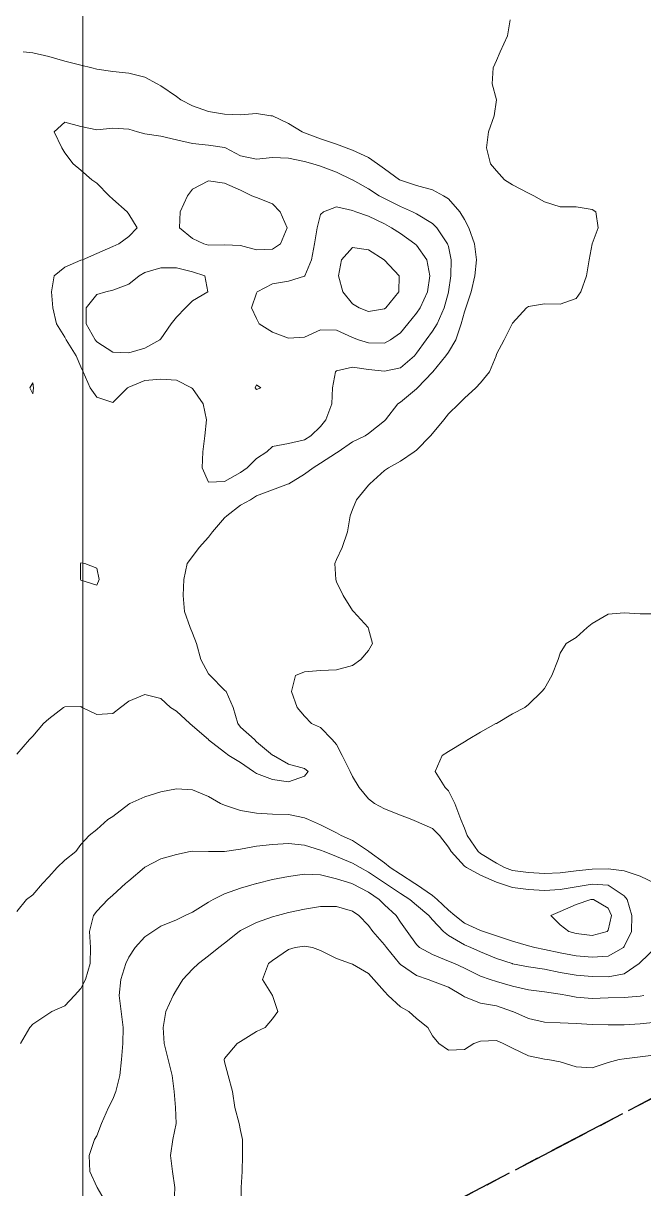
# Model space of a CAD drawing. Header units: centimetres. Extents: x 0 to 642158, y -847 to 649707.
# Drawn here: x 617364.95 to 617384.36, y 620740.71 to 620777.14 of the extents above; entities that cross this region are included whole.
import ezdxf

# ---------------------------------------------------------------- set-up
doc = ezdxf.new("R2010")
doc.units = ezdxf.units.CM
doc.header["$MEASUREMENT"] = 0
doc.linetypes.add('CENTERX2', pattern=[4, 2.5, -0.5, 0.5, -0.5])
doc.layers.add('MEV_grille', color=254, linetype='Continuous', lineweight=9)
doc.layers.add('WAL_topographie 0.5', color=253, linetype='Continuous', lineweight=20)
doc.layers.add('SPW_parcellaire cadastral', color=7, linetype='CENTERX2', lineweight=25, true_color=0xff0542)

# ---------------------------------------------------------------- blocks, each defined once
blk = doc.blocks.new('*U112')
at = {"layer": 'MEV_grille', "transparency": 33554687}
blk.add_lwpolyline([(0, 1825.476), (0, -1825.476)], dxfattribs=at)
blk = doc.blocks.new('*U113')
at = {"layer": 'MEV_grille', "color": 0, "linetype": 'ByBlock', "lineweight": -2, "transparency": 16777216}
blk.add_blockref('*U112', (2000, 0), dxfattribs=at)

msp = doc.modelspace()

# ---------------------------------------------------------------- linework, layer by layer
at = {"layer": 'SPW_parcellaire cadastral'}
for points in [[(617454.845, 620780.014), (617404.956, 620754.186), (617359.081, 620730.17), (617336.661, 620771.212), (617310.193, 620758.188), (617304.386, 620763.201), (617294.476, 620769.289), (617288.255, 620775.589), (617250.741, 620849.649), (617325.082, 620885.743), (617338.539, 620892.37), (617355.187, 620858.56), (617359.626, 620860.746), (617369.519, 620865.618), (617374.129, 620867.888), (617378.983, 620870.401), (617456.064, 620908.347)], [(617404.956, 620754.186), (617418.115, 620733.491), (617443.362, 620692.406), (617447.371, 620685.97), (617394.811, 620658.271), (617393.447, 620660.945), (617383.852, 620679.762), (617357.925, 620729.905), (617359.081, 620730.17), (617404.956, 620754.186)]]:
    msp.add_lwpolyline(points, dxfattribs=at)
at = {"layer": 'WAL_topographie 0.5'}
for points in [[(617380.182, 620777.25), (617380.099, 620776.75), (617379.869, 620776.25), (617379.75, 620775.981), (617379.647, 620775.75), (617379.622, 620775.25), (617379.75, 620774.75), (617379.75, 620774.75), (617379.75, 620774.75), (617379.685, 620774.25), (617379.5, 620773.75), (617379.444, 620773.25), (617379.567, 620772.75), (617379.75, 620772.53), (617380.009, 620772.25), (617380.25, 620772.095), (617380.75, 620771.828), (617380.92, 620771.75), (617381.25, 620771.564), (617381.75, 620771.403), (617382.25, 620771.398), (617382.75, 620771.325), (617382.864, 620771.25), (617382.938, 620770.75), (617382.75, 620770.25), (617382.75, 620770.25), (617382.652, 620769.75), (617382.568, 620769.25), (617382.393, 620768.75), (617382.25, 620768.543), (617381.75, 620768.358), (617381.25, 620768.372), (617380.75, 620768.288), (617380.694, 620768.25), (617380.25, 620767.762), (617380.244, 620767.75), (617379.996, 620767.25), (617379.75, 620766.798), (617379.74, 620766.75), (617379.536, 620766.25), (617379.25, 620765.901), (617379.112, 620765.75), (617378.75, 620765.423), (617378.572, 620765.25), (617378.25, 620764.938), (617378.103, 620764.75), (617377.75, 620764.323), (617377.687, 620764.25), (617377.25, 620763.798), (617377.181, 620763.75), (617376.75, 620763.455), (617376.373, 620763.25), (617376.25, 620763.159), (617375.787, 620762.75), (617375.75, 620762.702), (617375.37, 620762.25), (617375.25, 620761.94), (617375.173, 620761.75), (617375.096, 620761.25), (617374.926, 620760.75), (617374.75, 620760.381), (617374.7, 620760.25), (617374.724, 620759.75), (617374.75, 620759.687), (617374.957, 620759.25), (617375.25, 620758.786), (617375.276, 620758.75), (617375.736, 620758.25), (617375.75, 620758.208), (617375.877, 620757.75), (617375.75, 620757.537), (617375.515, 620757.25), (617375.25, 620757.072), (617374.75, 620756.931), (617374.25, 620756.913), (617373.75, 620756.874), (617373.466, 620756.75), (617373.347, 620756.25), (617373.518, 620755.75), (617373.75, 620755.482), (617373.972, 620755.25), (617374.25, 620755.13), (617374.619, 620754.75), (617374.75, 620754.598), (617374.931, 620754.25), (617375.175, 620753.75), (617375.25, 620753.601), (617375.456, 620753.25), (617375.75, 620752.897), (617375.939, 620752.75), (617376.25, 620752.583), (617376.75, 620752.392), (617377.103, 620752.25), (617377.25, 620752.195), (617377.75, 620751.968), (617377.97, 620751.75), (617378.25, 620751.387), (617378.331, 620751.25), (617378.75, 620750.795), (617378.811, 620750.75), (617379.25, 620750.51), (617379.75, 620750.29), (617379.881, 620750.25), (617380.25, 620750.126), (617380.75, 620750.068), (617381.25, 620750.039), (617381.75, 620750.07), (617382.25, 620750.154), (617382.75, 620750.233), (617383.25, 620750.201), (617383.75, 620749.863), (617383.843, 620749.75), (617383.982, 620749.25), (617383.975, 620748.75), (617383.75, 620748.282), (617383.723, 620748.25), (617383.25, 620747.98), (617382.75, 620747.946), (617382.25, 620747.994), (617381.75, 620748.087), (617381.25, 620748.194), (617380.948, 620748.25), (617380.75, 620748.301), (617380.25, 620748.448), (617379.75, 620748.617), (617379.347, 620748.75), (617379.25, 620748.785), (617378.75, 620749.018), (617378.454, 620749.25), (617378.25, 620749.423), (617377.897, 620749.75), (617377.75, 620749.876), (617377.25, 620750.218), (617377.199, 620750.25), (617376.75, 620750.544), (617376.428, 620750.75), (617376.25, 620750.894), (617375.759, 620751.25), (617375.75, 620751.259), (617375.25, 620751.6), (617374.897, 620751.75), (617374.75, 620751.838), (617374.25, 620752.087), (617373.872, 620752.25), (617373.75, 620752.31), (617373.25, 620752.407), (617372.75, 620752.425), (617372.25, 620752.455), (617371.75, 620752.53), (617371.25, 620752.698), (617371.123, 620752.75), (617370.75, 620752.969), (617370.25, 620753.177), (617369.75, 620753.208), (617369.25, 620753.118), (617368.75, 620752.967), (617368.285, 620752.75), (617368.25, 620752.731), (617367.75, 620752.344), (617367.594, 620752.25), (617367.25, 620751.946), (617367.01, 620751.75), (617366.75, 620751.476), (617366.593, 620751.25), (617366.25, 620750.978), (617366.012, 620750.75), (617365.75, 620750.461), (617365.555, 620750.25), (617365.25, 620749.901), (617365.052, 620749.75), (617364.75, 620749.382)], [(617364.946, 620776.25), (617365.25, 620776.221), (617365.75, 620776.1), (617366.25, 620775.959), (617366.75, 620775.834), (617367.093, 620775.75), (617367.25, 620775.71), (617367.75, 620775.629), (617368.25, 620775.578), (617368.75, 620775.461), (617369.142, 620775.25), (617369.25, 620775.186), (617369.75, 620774.853), (617369.885, 620774.75), (617370.25, 620774.556), (617370.75, 620774.384), (617371.25, 620774.298), (617371.75, 620774.279), (617372.25, 620774.32), (617372.693, 620774.25), (617372.75, 620774.243), (617373.25, 620774.005), (617373.672, 620773.75), (617373.75, 620773.714), (617374.25, 620773.532), (617374.75, 620773.362), (617375.047, 620773.25), (617375.25, 620773.178), (617375.75, 620772.94), (617376.032, 620772.75), (617376.25, 620772.592), (617376.717, 620772.25), (617376.75, 620772.232), (617377.25, 620772.069), (617377.75, 620771.934), (617378.094, 620771.75), (617378.25, 620771.653), (617378.605, 620771.25), (617378.75, 620771.004), (617378.892, 620770.75), (617379.064, 620770.25), (617379.126, 620769.75), (617379.077, 620769.25), (617378.957, 620768.75), (617378.797, 620768.25), (617378.75, 620768.12), (617378.647, 620767.75), (617378.479, 620767.25), (617378.25, 620766.865), (617378.17, 620766.75), (617377.759, 620766.25), (617377.75, 620766.24), (617377.278, 620765.75), (617377.25, 620765.719), (617376.75, 620765.3), (617376.667, 620765.25), (617376.282, 620764.75), (617376.25, 620764.718), (617375.75, 620764.322), (617375.644, 620764.25), (617375.25, 620764.058), (617374.804, 620763.75), (617374.75, 620763.715), (617374.25, 620763.386), (617374.022, 620763.25), (617373.75, 620763.048), (617373.261, 620762.75), (617373.25, 620762.742), (617372.75, 620762.555), (617372.25, 620762.366), (617372.056, 620762.25), (617371.75, 620762.075), (617371.322, 620761.75), (617371.25, 620761.68), (617370.871, 620761.25), (617370.75, 620761.079), (617370.45, 620760.75), (617370.25, 620760.475), (617370.076, 620760.25), (617369.97, 620759.75), (617369.953, 620759.25), (617369.994, 620758.75), (617370.171, 620758.25), (617370.25, 620758.082), (617370.375, 620757.75), (617370.504, 620757.25), (617370.75, 620756.809), (617370.793, 620756.75), (617371.25, 620756.301), (617371.296, 620756.25), (617371.522, 620755.75), (617371.668, 620755.25), (617371.75, 620755.139), (617372.181, 620754.75), (617372.25, 620754.685), (617372.75, 620754.266), (617372.784, 620754.25), (617373.25, 620753.986), (617373.75, 620753.843), (617373.865, 620753.75), (617373.75, 620753.609), (617373.25, 620753.43), (617372.75, 620753.499), (617372.25, 620753.693), (617372.152, 620753.75), (617371.75, 620754.03), (617371.383, 620754.25), (617371.25, 620754.363), (617370.75, 620754.744), (617370.744, 620754.75), (617370.25, 620755.185), (617370.165, 620755.25), (617369.75, 620755.636), (617369.557, 620755.75), (617369.25, 620756.039), (617368.75, 620756.163), (617368.25, 620755.953), (617367.997, 620755.75), (617367.75, 620755.564), (617367.25, 620755.539), (617366.79, 620755.75), (617366.75, 620755.782), (617366.25, 620755.78), (617366.213, 620755.75), (617365.75, 620755.403), (617365.583, 620755.25), (617365.25, 620754.857), (617365.145, 620754.75), (617364.75, 620754.3)], [(617371.953, 620763.25), (617371.75, 620763.099), (617371.25, 620762.823), (617370.75, 620762.796), (617370.546, 620763.25), (617370.567, 620763.75), (617370.628, 620764.25), (617370.679, 620764.75), (617370.583, 620765.25), (617370.25, 620765.721), (617370.21, 620765.75), (617369.75, 620765.99), (617369.25, 620766.016), (617368.75, 620765.974), (617368.25, 620765.767), (617368.212, 620765.75), (617367.75, 620765.285), (617367.25, 620765.458), (617367.047, 620765.75), (617366.831, 620766.25), (617366.75, 620766.397), (617366.605, 620766.75), (617366.292, 620767.25), (617366.25, 620767.327), (617365.992, 620767.75), (617365.872, 620768.25), (617365.837, 620768.75), (617365.919, 620769.25), (617366.25, 620769.522), (617366.75, 620769.731), (617366.803, 620769.75), (617367.25, 620769.944), (617367.75, 620770.168), (617367.937, 620770.25), (617368.25, 620770.475), (617368.519, 620770.75), (617368.25, 620771.17), (617368.203, 620771.25), (617367.75, 620771.647), (617367.636, 620771.75), (617367.25, 620772.142), (617367.096, 620772.25), (617366.75, 620772.546), (617366.509, 620772.75), (617366.25, 620773.094), (617366.157, 620773.25), (617365.923, 620773.75), (617366.25, 620774.047), (617366.75, 620773.909), (617367.25, 620773.806), (617367.75, 620773.861), (617368.25, 620773.832), (617368.524, 620773.75), (617368.75, 620773.687), (617369.25, 620773.609), (617369.75, 620773.494), (617370.25, 620773.378), (617370.75, 620773.333), (617371.25, 620773.256), (617371.275, 620773.25), (617371.75, 620773.001), (617372.25, 620772.897), (617372.75, 620772.95), (617373.25, 620772.929), (617373.75, 620772.825), (617374.005, 620772.75), (617374.25, 620772.674), (617374.75, 620772.488), (617375.241, 620772.25), (617375.25, 620772.245), (617375.75, 620771.961), (617376.088, 620771.75), (617376.25, 620771.663), (617376.75, 620771.41), (617377.126, 620771.25), (617377.25, 620771.185), (617377.75, 620770.884), (617377.887, 620770.75), (617378.226, 620770.25), (617378.25, 620770.164), (617378.34, 620769.75), (617378.324, 620769.25), (617378.255, 620768.75), (617378.25, 620768.731), (617378.121, 620768.25), (617377.894, 620767.75), (617377.75, 620767.518), (617377.55, 620767.25), (617377.25, 620766.829), (617377.188, 620766.75), (617376.75, 620766.366), (617376.25, 620766.262), (617375.75, 620766.322), (617375.25, 620766.388), (617374.75, 620766.279), (617374.716, 620766.25), (617374.628, 620765.75), (617374.603, 620765.25), (617374.415, 620764.75), (617374.25, 620764.542), (617373.943, 620764.25), (617373.75, 620764.124), (617373.25, 620764.011), (617372.75, 620763.915), (617372.567, 620763.75), (617372.25, 620763.542), (617371.953, 620763.25)], [(617372.75, 620770.078), (617372.998, 620770.25), (617373.204, 620770.75), (617372.988, 620771.25), (617372.75, 620771.495), (617372.25, 620771.695), (617372.104, 620771.75), (617371.75, 620771.924), (617371.25, 620772.147), (617370.75, 620772.218), (617370.25, 620771.952), (617370.086, 620771.75), (617369.861, 620771.25), (617369.835, 620770.75), (617370.25, 620770.41), (617370.596, 620770.25), (617370.75, 620770.21), (617371.25, 620770.211), (617371.75, 620770.198), (617372.25, 620770.061), (617372.75, 620770.078)], [(617376.443, 620767.25), (617376.25, 620767.141), (617375.75, 620767.149), (617375.436, 620767.25), (617375.25, 620767.317), (617374.75, 620767.546), (617374.25, 620767.562), (617373.75, 620767.326), (617373.25, 620767.298), (617372.75, 620767.483), (617372.331, 620767.75), (617372.25, 620767.91), (617372.095, 620768.25), (617372.25, 620768.709), (617372.267, 620768.75), (617372.75, 620768.999), (617373.25, 620769.078), (617373.75, 620769.235), (617373.761, 620769.25), (617373.966, 620769.75), (617374.058, 620770.25), (617374.14, 620770.75), (617374.25, 620771.164), (617374.341, 620771.25), (617374.75, 620771.4), (617375.25, 620771.288), (617375.353, 620771.25), (617375.75, 620771.114), (617376.25, 620770.876), (617376.474, 620770.75), (617376.75, 620770.566), (617377.198, 620770.25), (617377.25, 620770.203), (617377.577, 620769.75), (617377.672, 620769.25), (617377.597, 620768.75), (617377.369, 620768.25), (617377.25, 620768.081), (617376.977, 620767.75), (617376.75, 620767.465), (617376.443, 620767.25)], [(617376.292, 620768.25), (617376.25, 620768.217), (617375.75, 620768.127), (617375.459, 620768.25), (617375.25, 620768.376), (617374.948, 620768.75), (617374.812, 620769.25), (617374.906, 620769.75), (617375.25, 620770.127), (617375.75, 620770.061), (617376.235, 620769.75), (617376.25, 620769.737), (617376.71, 620769.25), (617376.703, 620768.75), (617376.292, 620768.25)], [(617369.223, 620767.25), (617368.75, 620766.989), (617368.25, 620766.842), (617367.75, 620766.861), (617367.25, 620767.188), (617367.199, 620767.25), (617366.918, 620767.75), (617366.923, 620768.25), (617367.25, 620768.663), (617367.535, 620768.75), (617367.75, 620768.802), (617368.25, 620768.986), (617368.576, 620769.25), (617368.75, 620769.351), (617369.25, 620769.5), (617369.75, 620769.496), (617370.25, 620769.369), (617370.629, 620769.25), (617370.728, 620768.75), (617370.25, 620768.464), (617370.024, 620768.25), (617369.75, 620767.953), (617369.582, 620767.75), (617369.25, 620767.282), (617369.223, 620767.25)], [(617365.25, 620765.562), (617365.271, 620765.75), (617365.25, 620765.9), (617365.156, 620765.75), (617365.25, 620765.562)], [(617372.25, 620765.69), (617372.383, 620765.75), (617372.25, 620765.837), (617372.21, 620765.75), (617372.25, 620765.69)], [(617367.322, 620759.75), (617367.25, 620759.579), (617366.75, 620759.737), (617366.746, 620759.75), (617366.743, 620760.25), (617366.75, 620760.272), (617366.883, 620760.25), (617367.25, 620760.105), (617367.322, 620759.75)], [(617384.75, 620758.687), (617384.25, 620758.683), (617383.75, 620758.711), (617383.25, 620758.676), (617382.75, 620758.375), (617382.588, 620758.25), (617382.25, 620757.947), (617381.937, 620757.75), (617381.75, 620757.45), (617381.68, 620757.25), (617381.489, 620756.75), (617381.25, 620756.343), (617381.176, 620756.25), (617380.75, 620755.847), (617380.637, 620755.75), (617380.25, 620755.56), (617379.75, 620755.258), (617379.738, 620755.25), (617379.25, 620754.983), (617378.87, 620754.75), (617378.75, 620754.685), (617378.25, 620754.377), (617378.054, 620754.25), (617377.832, 620753.75), (617378.147, 620753.25), (617378.25, 620753.154), (617378.451, 620752.75), (617378.64, 620752.25), (617378.75, 620751.984), (617378.837, 620751.75), (617379.177, 620751.25), (617379.25, 620751.193), (617379.75, 620750.888), (617380.008, 620750.75), (617380.25, 620750.664), (617380.75, 620750.593), (617381.25, 620750.569), (617381.75, 620750.588), (617382.25, 620750.649), (617382.75, 620750.701), (617383.25, 620750.71), (617383.75, 620750.648), (617384.25, 620750.482), (617384.731, 620750.25)], [(617384.741, 620748.25), (617384.25, 620747.782), (617384.221, 620747.75), (617383.75, 620747.43), (617383.25, 620747.338), (617382.75, 620747.345), (617382.25, 620747.391), (617381.75, 620747.476), (617381.25, 620747.573), (617380.75, 620747.651), (617380.25, 620747.747), (617380.242, 620747.75), (617379.75, 620747.912), (617379.25, 620748.115), (617378.95, 620748.25), (617378.75, 620748.337), (617378.25, 620748.629), (617378.097, 620748.75), (617377.75, 620749.121), (617377.638, 620749.25), (617377.25, 620749.577), (617377.045, 620749.75), (617376.75, 620749.939), (617376.284, 620750.25), (617376.25, 620750.273), (617375.75, 620750.61), (617375.487, 620750.75), (617375.25, 620750.888), (617374.75, 620751.099), (617374.365, 620751.25), (617374.25, 620751.298), (617373.75, 620751.45), (617373.25, 620751.502), (617372.75, 620751.477), (617372.25, 620751.421), (617371.75, 620751.33), (617371.25, 620751.252), (617370.75, 620751.254), (617370.25, 620751.264), (617370.177, 620751.25), (617369.75, 620751.159), (617369.25, 620751.027), (617368.75, 620750.759), (617368.739, 620750.75), (617368.25, 620750.34), (617368.147, 620750.25), (617367.75, 620749.885), (617367.595, 620749.75), (617367.25, 620749.389), (617367.145, 620749.25), (617367.021, 620748.75), (617367.058, 620748.25), (617367.045, 620747.75), (617366.901, 620747.25), (617366.75, 620746.968), (617366.558, 620746.75), (617366.25, 620746.428), (617365.843, 620746.25), (617365.75, 620746.19), (617365.25, 620745.853), (617365.153, 620745.75), (617364.862, 620745.25)], [(617384.363, 620746.75), (617384.25, 620746.733), (617383.75, 620746.687), (617383.25, 620746.675), (617382.75, 620746.663), (617382.25, 620746.702), (617381.989, 620746.75), (617381.75, 620746.79), (617381.25, 620746.862), (617380.75, 620746.934), (617380.25, 620747.047), (617379.75, 620747.189), (617379.556, 620747.25), (617379.25, 620747.356), (617378.75, 620747.602), (617378.435, 620747.75), (617378.25, 620747.829), (617377.75, 620748.037), (617377.348, 620748.25), (617377.25, 620748.342), (617376.959, 620748.75), (617376.75, 620749.042), (617376.611, 620749.25), (617376.25, 620749.59), (617376.089, 620749.75), (617375.75, 620749.98), (617375.25, 620750.242), (617375.225, 620750.25), (617374.75, 620750.404), (617374.25, 620750.523), (617373.75, 620750.546), (617373.25, 620750.477), (617372.75, 620750.376), (617372.256, 620750.25), (617372.25, 620750.248), (617371.75, 620750.102), (617371.25, 620749.931), (617370.888, 620749.75), (617370.75, 620749.667), (617370.25, 620749.353), (617370.019, 620749.25), (617369.75, 620749.12), (617369.25, 620748.922), (617369.005, 620748.75), (617368.75, 620748.589), (617368.448, 620748.25), (617368.25, 620747.949), (617368.158, 620747.75), (617367.999, 620747.25), (617367.952, 620746.75), (617368.014, 620746.25), (617368.076, 620745.75), (617368.069, 620745.25), (617368.027, 620744.75), (617367.976, 620744.25), (617367.849, 620743.75), (617367.75, 620743.508), (617367.619, 620743.25), (617367.401, 620742.75), (617367.25, 620742.362), (617367.184, 620742.25), (617367.015, 620741.75), (617367.03, 620741.25), (617367.25, 620740.773), (617367.263, 620740.75), (617367.554, 620740.25)], [(617383.211, 620748.75), (617382.75, 620748.624), (617382.25, 620748.693), (617382.021, 620748.75), (617381.75, 620748.961), (617381.456, 620749.25), (617381.75, 620749.382), (617382.25, 620749.599), (617382.699, 620749.75), (617382.75, 620749.757), (617382.787, 620749.75), (617383.25, 620749.479), (617383.352, 620749.25), (617383.25, 620748.79), (617383.211, 620748.75)], [(617384.75, 620745.914), (617384.25, 620745.865), (617383.75, 620745.839), (617383.25, 620745.834), (617382.75, 620745.845), (617382.25, 620745.872), (617381.75, 620745.894), (617381.25, 620745.918), (617380.75, 620746.03), (617380.268, 620746.25), (617380.25, 620746.257), (617379.75, 620746.432), (617379.25, 620746.516), (617378.75, 620746.708), (617378.689, 620746.75), (617378.25, 620747.015), (617377.75, 620747.204), (617377.619, 620747.25), (617377.25, 620747.374), (617376.75, 620747.717), (617376.72, 620747.75), (617376.31, 620748.25), (617376.25, 620748.336), (617375.89, 620748.75), (617375.75, 620748.943), (617375.45, 620749.25), (617375.25, 620749.39), (617374.75, 620749.532), (617374.25, 620749.534), (617373.75, 620749.451), (617373.25, 620749.349), (617372.903, 620749.25), (617372.75, 620749.208), (617372.25, 620749.035), (617371.75, 620748.782), (617371.701, 620748.75), (617371.25, 620748.391), (617371.068, 620748.25), (617370.75, 620747.994), (617370.431, 620747.75), (617370.25, 620747.571), (617369.943, 620747.25), (617369.75, 620746.926), (617369.644, 620746.75), (617369.411, 620746.25), (617369.332, 620745.75), (617369.361, 620745.25), (617369.481, 620744.75), (617369.611, 620744.25), (617369.668, 620743.75), (617369.717, 620743.25), (617369.732, 620742.75), (617369.632, 620742.25), (617369.562, 620741.75), (617369.621, 620741.25), (617369.697, 620740.75), (617369.675, 620740.25)], [(617384.75, 620744.894), (617384.25, 620744.831), (617383.75, 620744.776), (617383.591, 620744.75), (617383.25, 620744.66), (617382.75, 620744.494), (617382.25, 620744.518), (617381.75, 620744.68), (617381.359, 620744.75), (617381.25, 620744.761), (617380.75, 620744.868), (617380.25, 620745.106), (617379.966, 620745.25), (617379.75, 620745.341), (617379.25, 620745.325), (617379.045, 620745.25), (617378.75, 620745.068), (617378.25, 620745.047), (617377.955, 620745.25), (617377.75, 620745.49), (617377.611, 620745.75), (617377.25, 620746.037), (617377.01, 620746.25), (617376.75, 620746.398), (617376.369, 620746.75), (617376.25, 620746.873), (617375.918, 620747.25), (617375.75, 620747.437), (617375.25, 620747.73), (617375.188, 620747.75), (617374.75, 620747.91), (617374.25, 620748.164), (617373.996, 620748.25), (617373.75, 620748.293), (617373.458, 620748.25), (617373.25, 620748.185), (617372.75, 620747.849), (617372.62, 620747.75), (617372.44, 620747.25), (617372.75, 620746.75), (617372.75, 620746.75), (617372.91, 620746.25), (617372.75, 620746.028), (617372.523, 620745.75), (617372.25, 620745.627), (617371.75, 620745.317), (617371.641, 620745.25), (617371.25, 620744.787), (617371.235, 620744.75), (617371.25, 620744.675), (617371.356, 620744.25), (617371.5, 620743.75), (617371.565, 620743.25), (617371.704, 620742.75), (617371.75, 620742.536), (617371.807, 620742.25), (617371.809, 620741.75), (617371.799, 620741.25), (617371.767, 620740.75), (617371.771, 620740.25)]]:
    msp.add_lwpolyline(points, dxfattribs=at)

# ---------------------------------------------------------------- block references
at = {"layer": 'MEV_grille', "transparency": 33554687}
msp.add_blockref('*U113', (615366.814, 620593.644), dxfattribs=at)

doc.saveas('drawing.dxf')
